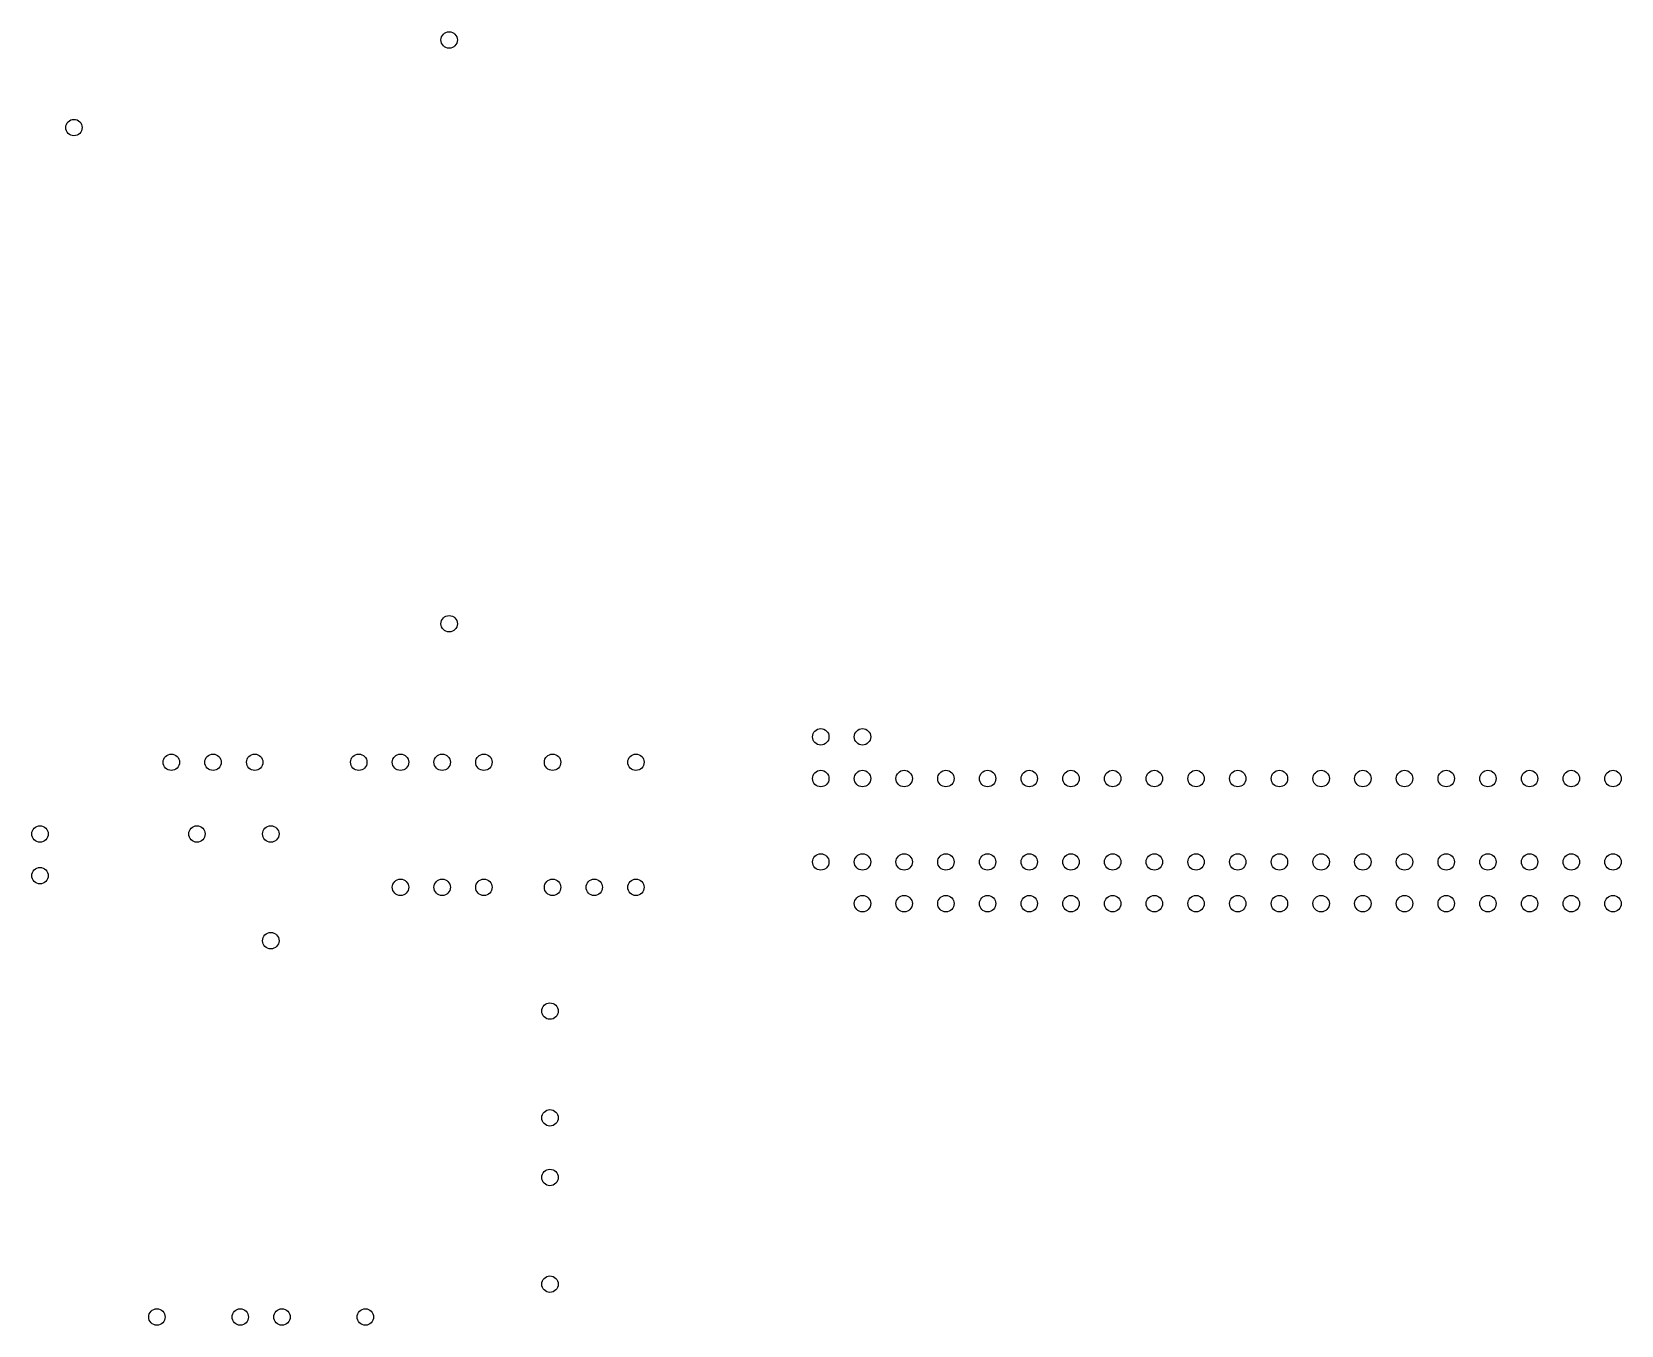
# Model space of a CAD drawing. Header units: millimetres. Extents: x 5.5 to 102.3, y 6.3 to 85.1.
import ezdxf

# ---------------------------------------------------------------- set-up
doc = ezdxf.new("R2010")
doc.units = ezdxf.units.MM
doc.header["$MEASUREMENT"] = 0
doc.layers.add('TOP-0.55mm', color=6, linetype='Continuous')

msp = doc.modelspace()

# ---------------------------------------------------------------- linework, layer by layer
at = {"layer": 'TOP-0.55mm'}
for centre in [(30.927, 84.56), (8.067, 79.226), (30.927, 49), (53.564, 42.111), (56.104, 42.111), (14, 40.564), (16.54, 40.564), (19.08, 40.564), (25.42, 40.564), (27.96, 40.564), (30.5, 40.564), (33.04, 40.564), (37.224, 40.564), (42.304, 40.564), (53.564, 39.571), (56.104, 39.571), (58.644, 39.571), (61.184, 39.571), (63.724, 39.571), (66.264, 39.571), (68.804, 39.571), (71.344, 39.571), (73.884, 39.571), (76.424, 39.571), (78.964, 39.571), (81.504, 39.571), (84.044, 39.571), (86.584, 39.571), (89.124, 39.571), (91.664, 39.571), (94.204, 39.571), (96.744, 39.571), (99.284, 39.571), (101.824, 39.571), (6, 36.194), (15.56, 36.194), (20.06, 36.194), (53.564, 34.491), (56.104, 34.491), (58.644, 34.491), (61.184, 34.491), (63.724, 34.491), (66.264, 34.491), (68.804, 34.491), (71.344, 34.491), (73.884, 34.491), (76.424, 34.491), (78.964, 34.491), (81.504, 34.491), (84.044, 34.491), (86.584, 34.491), (89.124, 34.491), (91.664, 34.491), (94.204, 34.491), (96.744, 34.491), (99.284, 34.491), (101.824, 34.491), (6, 33.654), (27.96, 32.944), (30.5, 32.944), (33.04, 32.944), (37.224, 32.944), (39.764, 32.944), (42.304, 32.944), (56.104, 31.951), (58.644, 31.951), (61.184, 31.951), (63.724, 31.951), (66.264, 31.951), (68.804, 31.951), (71.344, 31.951), (73.884, 31.951), (76.424, 31.951), (78.964, 31.951), (81.504, 31.951), (84.044, 31.951), (86.584, 31.951), (89.124, 31.951), (91.664, 31.951), (94.204, 31.951), (96.744, 31.951), (99.284, 31.951), (101.824, 31.951), (20.06, 29.694), (37.067, 25.404), (37.067, 18.904), (37.067, 15.27), (37.067, 8.77), (13.12, 6.77), (18.2, 6.77), (20.74, 6.77), (25.82, 6.77)]:
    msp.add_circle(centre, 0.5, dxfattribs=at)

doc.saveas('drawing.dxf')
